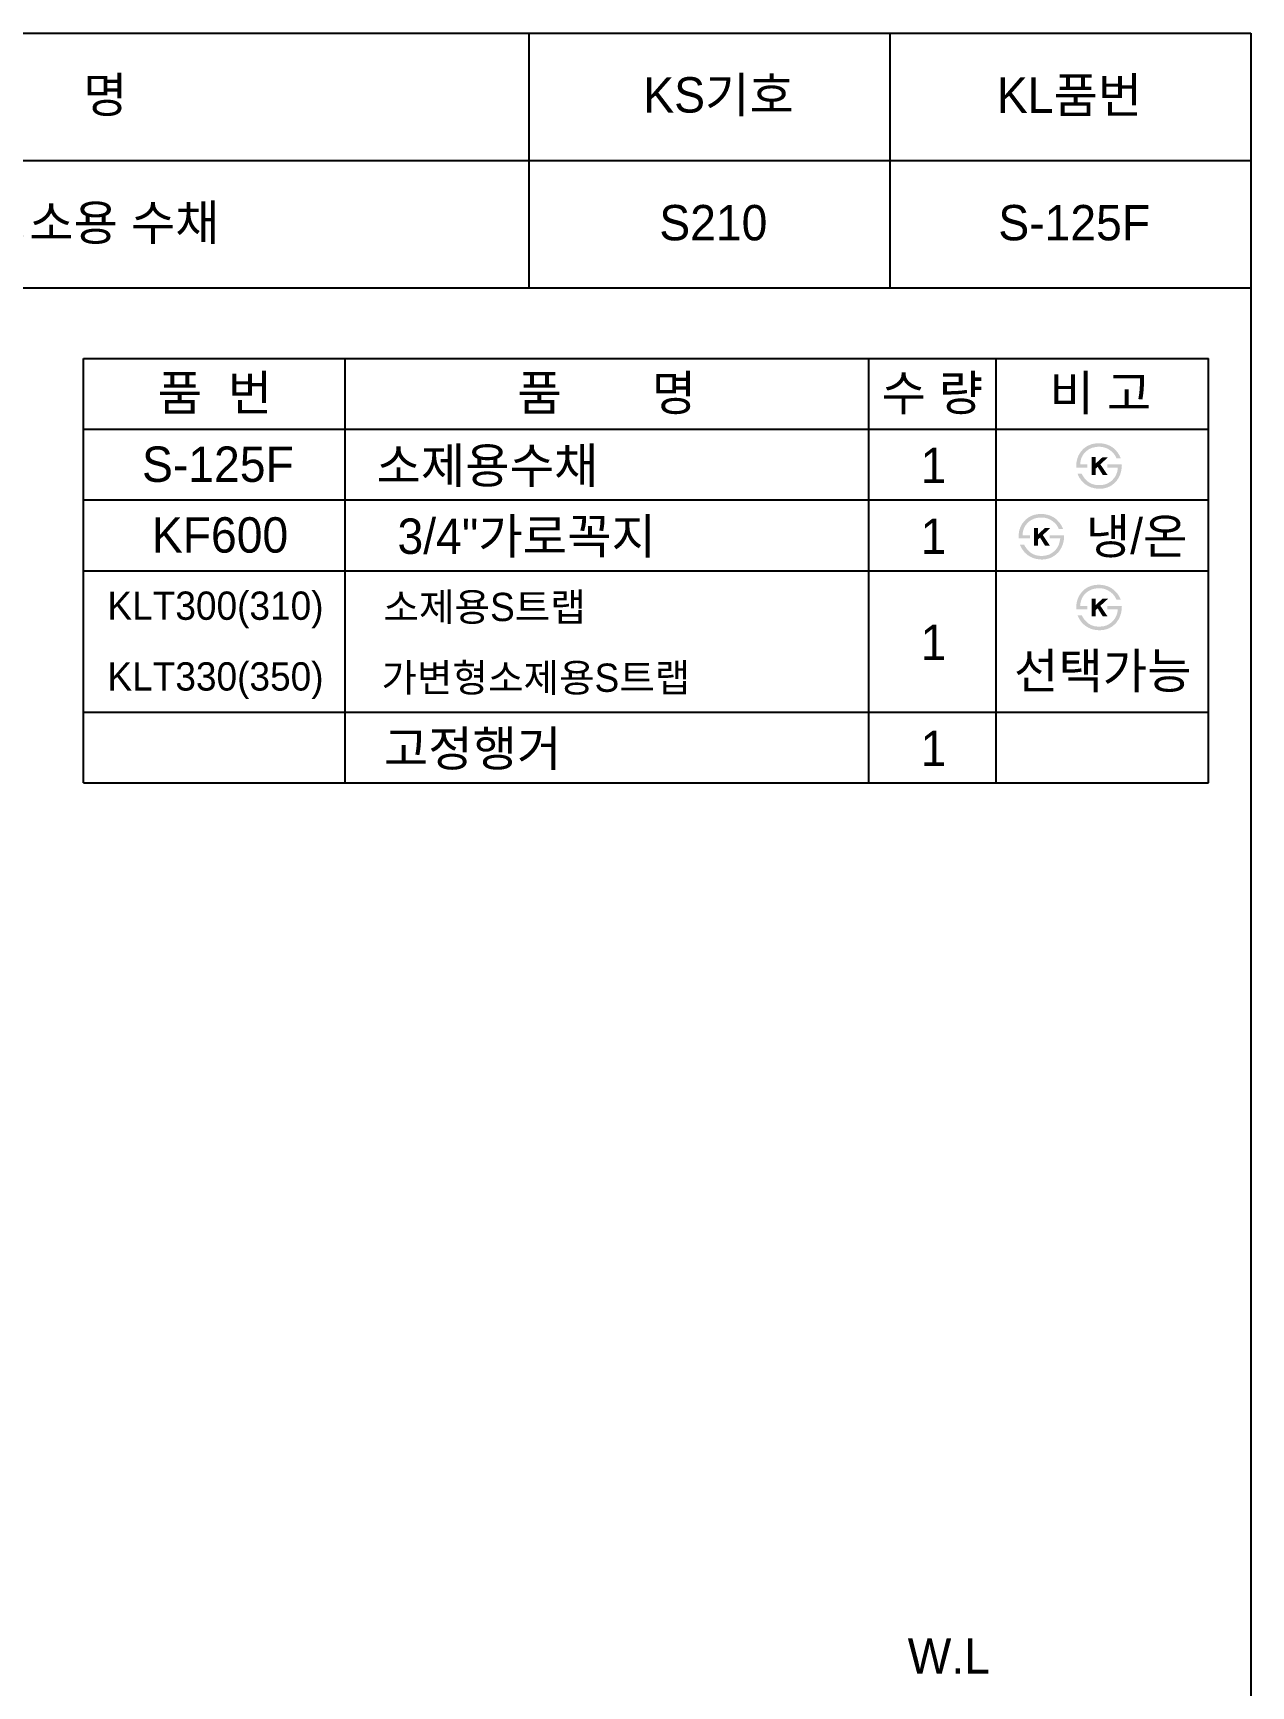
# Model space of a CAD drawing. Header units: millimetres. Extents: x 0 to 3902, y -67 to 2530.
# Drawn here: x 939 to 1800, y 1362 to 2530 of the extents above; entities that cross this region are included whole.
import ezdxf
from ezdxf.enums import TextEntityAlignment as Align

# ---------------------------------------------------------------- set-up
doc = ezdxf.new("R2010")
doc.units = ezdxf.units.MM
doc.layers.add('TEXT', color=7, linetype='Continuous')
doc.layers.add('도각라인', color=255, linetype='Continuous')
doc.styles.add('타이틀', font='H2GTRM.TTF', dxfattribs={"height": 25})

msp = doc.modelspace()

# ---------------------------------------------------------------- hatches: boundary and pattern name
at = {"layer": 'TEXT'}
for points in [[(1676.6, 2222.8), (1676.6, 2223.2), (1676.6, 2223.6), (1676.5, 2224), (1676.6, 2224.4), (1676.6, 2224.8), (1676.6, 2225.2), (1676.6, 2225.6), (1676.7, 2226), (1676.7, 2226.4), (1676.8, 2226.8), (1676.8, 2227.2), (1676.9, 2227.6), (1677, 2228), (1677.1, 2228.4), (1677.2, 2228.8), (1677.3, 2229.1), (1677.4, 2229.5), (1677.5, 2229.9), (1677.7, 2230.3), (1677.8, 2230.6), (1678, 2231), (1678.1, 2231.4), (1678.3, 2231.7), (1678.5, 2232.1), (1678.7, 2232.4), (1678.9, 2232.7), (1679.1, 2233.1), (1679.3, 2233.4), (1679.5, 2233.7), (1679.7, 2234), (1680, 2234.3), (1680.5, 2234.9), (1680.8, 2235.2), (1681, 2235.5), (1681.3, 2235.8), (1681.6, 2236.1), (1681.9, 2236.4), (1682.2, 2236.6), (1682.5, 2236.9), (1682.8, 2237.1), (1683.2, 2237.4), (1683.5, 2237.6), (1683.8, 2237.8), (1684.2, 2238), (1684.5, 2238.2), (1684.9, 2238.4), (1685.2, 2238.6), (1685.7, 2238.7), (1686.1, 2238.9), (1686.5, 2239.1), (1686.9, 2239.2), (1687.3, 2239.4), (1687.8, 2239.5), (1688.2, 2239.6), (1688.6, 2239.7), (1689.1, 2239.8), (1689.5, 2239.9), (1690, 2239.9), (1690.5, 2240), (1691, 2240), (1691.4, 2240.1), (1691.9, 2240.1), (1692.4, 2240.1), (1693.2, 2240.1), (1693.6, 2240.1), (1693.9, 2240), (1694.3, 2240), (1694.7, 2240), (1695, 2239.9), (1695.4, 2239.9), (1695.7, 2239.8), (1696.1, 2239.7), (1696.4, 2239.7), (1696.8, 2239.6), (1697.1, 2239.5), (1697.4, 2239.4), (1697.8, 2239.3), (1698.1, 2239.2), (1698.4, 2239.1), (1698.7, 2239), (1699, 2238.9), (1699.4, 2238.7), (1699.7, 2238.6), (1700, 2238.5), (1700.3, 2238.3), (1700.6, 2238.2), (1700.8, 2238), (1701.1, 2237.8), (1701.4, 2237.7), (1701.7, 2237.5), (1702, 2237.3), (1702.2, 2237.1), (1702.5, 2236.9), (1702.8, 2236.7), (1703.2, 2236.4), (1703.6, 2236), (1704, 2235.6), (1704.4, 2235.2), (1704.8, 2234.8), (1705.1, 2234.4), (1705.5, 2234), (1705.8, 2233.6), (1706.1, 2233.1), (1706.4, 2232.6), (1706.7, 2232.2), (1707, 2231.7), (1707.3, 2231.1), (1707.5, 2230.6), (1707.8, 2230.1), (1708, 2229.5), (1708, 2229.5), (1704.9, 2229.5), (1704.9, 2229.5), (1704.8, 2229.7), (1704.8, 2229.9), (1704.7, 2230.1), (1704.6, 2230.2), (1704.6, 2230.4), (1704.5, 2230.6), (1704.4, 2230.7), (1704.3, 2230.9), (1704.2, 2231.1), (1704.1, 2231.2), (1704, 2231.4), (1703.9, 2231.6), (1703.8, 2231.7), (1703.7, 2231.9), (1703.6, 2232.1), (1703.5, 2232.2), (1703.3, 2232.4), (1703.2, 2232.6), (1702.9, 2232.9), (1702.7, 2233.2), (1702.4, 2233.5), (1702.1, 2233.8), (1701.7, 2234.1), (1701.4, 2234.4), (1701, 2234.7), (1700.8, 2234.9), (1700.6, 2235.1), (1700.3, 2235.2), (1700.1, 2235.4), (1699.9, 2235.5), (1699.6, 2235.7), (1699.4, 2235.8), (1699.1, 2236), (1698.9, 2236.1), (1698.6, 2236.2), (1698.4, 2236.4), (1698.1, 2236.5), (1697.9, 2236.6), (1697.6, 2236.7), (1697.4, 2236.8), (1697.1, 2236.9), (1696.8, 2237), (1696.6, 2237), (1696.3, 2237.1), (1696.1, 2237.2), (1695.8, 2237.3), (1695.5, 2237.3), (1695.2, 2237.4), (1695, 2237.4), (1694.7, 2237.5), (1694.4, 2237.5), (1694.1, 2237.5), (1693.8, 2237.6), (1693.6, 2237.6), (1693.3, 2237.6), (1693, 2237.6), (1692.7, 2237.6), (1692.3, 2237.6), (1692, 2237.6), (1691.7, 2237.6), (1691.3, 2237.5), (1691, 2237.5), (1690.7, 2237.5), (1690.3, 2237.4), (1690, 2237.4), (1689.7, 2237.3), (1689.4, 2237.3), (1689.1, 2237.2), (1688.8, 2237.1), (1688.5, 2237), (1688.2, 2237), (1687.9, 2236.9), (1687.6, 2236.8), (1687.3, 2236.7), (1687, 2236.5), (1686.7, 2236.4), (1686.5, 2236.3), (1686.2, 2236.2), (1685.9, 2236), (1685.6, 2235.9), (1685.4, 2235.7), (1685.1, 2235.6), (1684.9, 2235.4), (1684.6, 2235.2), (1684.4, 2235), (1684.1, 2234.9), (1683.9, 2234.7), (1683.7, 2234.5), (1683.4, 2234.3), (1683.2, 2234), (1683, 2233.8), (1682.7, 2233.6), (1682.5, 2233.4), (1682.3, 2233.1), (1682.1, 2232.9), (1681.9, 2232.6), (1681.7, 2232.4), (1681.6, 2232.1), (1681.4, 2231.9), (1681.2, 2231.6), (1681.1, 2231.4), (1680.9, 2231.1), (1680.8, 2230.8), (1680.6, 2230.5), (1680.5, 2230.3), (1680.4, 2230), (1680.3, 2229.7), (1680.2, 2229.4), (1680, 2229.1), (1680, 2228.8), (1679.9, 2228.5), (1679.8, 2228.2), (1679.7, 2227.8), (1679.6, 2227.5), (1679.6, 2227.2), (1679.5, 2226.9), (1679.5, 2226.5), (1679.4, 2226.2), (1679.4, 2225.8), (1679.4, 2225.5), (1679.3, 2225.1), (1679.3, 2225.1), (1684.5, 2225.1), (1684.5, 2225.1), (1684.5, 2225.1), (1684.5, 2222.8), (1684.5, 2222.8), (1684.5, 2222.8), (1676.6, 2222.8)], [(1708.7, 2225.1), (1708.8, 2224.7), (1708.7, 2224.3), (1708.7, 2223.8), (1708.7, 2223.4), (1708.7, 2223), (1708.6, 2222.5), (1708.6, 2222.1), (1708.5, 2221.7), (1708.5, 2221.3), (1708.4, 2220.9), (1708.3, 2220.4), (1708.2, 2220), (1708.1, 2219.6), (1708, 2219.2), (1707.8, 2218.8), (1707.7, 2218.4), (1707.6, 2218), (1707.4, 2217.6), (1707.3, 2217.3), (1707.1, 2216.9), (1706.9, 2216.5), (1706.7, 2216.2), (1706.6, 2215.8), (1706.4, 2215.5), (1706.2, 2215.1), (1705.9, 2214.8), (1705.7, 2214.5), (1705.5, 2214.2), (1705.3, 2213.8), (1705, 2213.5), (1704.8, 2213.2), (1704.5, 2212.9), (1704.2, 2212.6), (1704, 2212.4), (1703.7, 2212.1), (1703.4, 2211.8), (1703.1, 2211.6), (1702.8, 2211.3), (1702.5, 2211.1), (1702.2, 2210.8), (1701.9, 2210.6), (1701.6, 2210.4), (1701.2, 2210.2), (1700.9, 2210), (1700.6, 2209.8), (1700.2, 2209.6), (1699.9, 2209.4), (1699.5, 2209.3), (1699.2, 2209.1), (1698.8, 2209), (1698.4, 2208.8), (1698, 2208.7), (1697.7, 2208.6), (1697.3, 2208.5), (1696.9, 2208.4), (1696.5, 2208.3), (1696.1, 2208.2), (1695.7, 2208.1), (1695.3, 2208.1), (1694.9, 2208), (1694.5, 2208), (1694.1, 2208), (1693.7, 2207.9), (1693.3, 2207.9), (1692.6, 2207.9), (1692, 2208), (1691.3, 2208), (1690.7, 2208.1), (1690.1, 2208.2), (1689.8, 2208.2), (1689.5, 2208.3), (1689.2, 2208.3), (1688.9, 2208.4), (1688.6, 2208.5), (1688.3, 2208.6), (1688, 2208.6), (1687.7, 2208.7), (1687.4, 2208.8), (1687.1, 2208.9), (1686.8, 2209), (1686.6, 2209.1), (1686.3, 2209.2), (1686, 2209.4), (1685.7, 2209.5), (1685.5, 2209.6), (1685.2, 2209.7), (1684.9, 2209.9), (1684.7, 2210), (1684.4, 2210.2), (1684.1, 2210.3), (1683.6, 2210.7), (1683.4, 2210.8), (1683.1, 2211), (1682.8, 2211.2), (1682.6, 2211.4), (1682.4, 2211.6), (1682.1, 2211.8), (1681.9, 2212), (1681.6, 2212.2), (1681.4, 2212.5), (1681.2, 2212.7), (1681, 2212.9), (1680.8, 2213.1), (1680.5, 2213.4), (1680.3, 2213.6), (1680.1, 2213.9), (1679.9, 2214.1), (1679.7, 2214.4), (1679.6, 2214.6), (1679.4, 2214.9), (1679.2, 2215.2), (1679, 2215.5), (1678.8, 2215.7), (1678.7, 2216), (1678.5, 2216.3), (1678.3, 2216.6), (1678.2, 2216.9), (1678, 2217.2), (1677.8, 2217.8), (1677.5, 2218.5), (1677.5, 2218.5), (1680.4, 2218.5), (1680.4, 2218.5), (1680.7, 2218.1), (1680.9, 2217.6), (1681.1, 2217.2), (1681.4, 2216.9), (1681.6, 2216.5), (1681.9, 2216.1), (1682.1, 2215.8), (1682.4, 2215.4), (1682.7, 2215.1), (1682.9, 2214.8), (1683.2, 2214.5), (1683.5, 2214.2), (1683.8, 2213.9), (1684.1, 2213.6), (1684.4, 2213.3), (1684.7, 2213.1), (1684.9, 2212.9), (1685.2, 2212.7), (1685.4, 2212.6), (1685.6, 2212.4), (1685.9, 2212.3), (1686.1, 2212.1), (1686.3, 2212), (1686.6, 2211.9), (1686.8, 2211.7), (1687.1, 2211.6), (1687.3, 2211.5), (1687.6, 2211.4), (1687.9, 2211.3), (1688.1, 2211.2), (1688.4, 2211.1), (1688.7, 2211), (1688.9, 2211), (1689.2, 2210.9), (1689.5, 2210.8), (1689.8, 2210.8), (1690, 2210.7), (1690.3, 2210.7), (1690.6, 2210.6), (1690.9, 2210.6), (1691.2, 2210.6), (1691.5, 2210.5), (1691.8, 2210.5), (1692.1, 2210.5), (1692.4, 2210.5), (1692.7, 2210.5), (1693, 2210.5), (1693.9, 2210.5), (1694.1, 2210.6), (1694.4, 2210.6), (1694.7, 2210.6), (1694.9, 2210.6), (1695.2, 2210.7), (1695.5, 2210.7), (1695.7, 2210.8), (1696, 2210.8), (1696.3, 2210.9), (1696.5, 2210.9), (1696.8, 2211), (1697, 2211.1), (1697.3, 2211.2), (1697.5, 2211.2), (1697.8, 2211.3), (1698, 2211.4), (1698.3, 2211.5), (1698.5, 2211.6), (1698.8, 2211.8), (1699, 2211.9), (1699.2, 2212), (1699.5, 2212.1), (1699.7, 2212.3), (1699.9, 2212.4), (1700.2, 2212.6), (1700.4, 2212.7), (1700.6, 2212.9), (1700.9, 2213), (1701.1, 2213.2), (1701.3, 2213.4), (1701.6, 2213.6), (1701.8, 2213.8), (1702, 2214), (1702.3, 2214.3), (1702.5, 2214.5), (1702.7, 2214.8), (1702.9, 2215), (1703.2, 2215.3), (1703.3, 2215.5), (1703.5, 2215.8), (1703.7, 2216), (1703.9, 2216.3), (1704.1, 2216.6), (1704.2, 2216.9), (1704.4, 2217.2), (1704.5, 2217.4), (1704.7, 2217.7), (1704.8, 2218), (1704.9, 2218.3), (1705.1, 2218.7), (1705.2, 2219), (1705.3, 2219.3), (1705.4, 2219.6), (1705.5, 2220), (1705.6, 2220.3), (1705.6, 2220.6), (1705.7, 2221), (1705.8, 2221.3), (1705.8, 2221.7), (1705.9, 2222.1), (1705.9, 2222.4), (1705.9, 2222.8), (1705.9, 2222.8), (1698.5, 2222.8), (1698.5, 2222.8), (1698.5, 2222.8), (1698.5, 2225.1), (1698.5, 2225.1), (1698.5, 2225.1), (1708.7, 2225.1)], [(1690.3, 2225.8), (1695.1, 2230.2), (1699, 2230.2), (1693.6, 2225.2), (1698.7, 2217.7), (1695.3, 2217.7), (1691.7, 2223.4), (1690.3, 2222.2), (1690.3, 2217.7), (1687.4, 2217.7), (1687.4, 2230.3), (1690.3, 2230.3)], [(1635.8, 2172.8), (1635.8, 2173.2), (1635.8, 2173.6), (1635.8, 2174), (1635.8, 2174.4), (1635.8, 2174.8), (1635.8, 2175.2), (1635.9, 2175.6), (1635.9, 2176), (1636, 2176.4), (1636, 2176.8), (1636.1, 2177.2), (1636.2, 2177.6), (1636.2, 2178), (1636.3, 2178.4), (1636.4, 2178.8), (1636.5, 2179.1), (1636.7, 2179.5), (1636.8, 2179.9), (1636.9, 2180.3), (1637.1, 2180.6), (1637.2, 2181), (1637.4, 2181.4), (1637.6, 2181.7), (1637.7, 2182.1), (1637.9, 2182.4), (1638.1, 2182.7), (1638.3, 2183.1), (1638.5, 2183.4), (1638.8, 2183.7), (1639, 2184), (1639.2, 2184.3), (1639.7, 2184.9), (1640, 2185.2), (1640.3, 2185.5), (1640.6, 2185.8), (1640.8, 2186.1), (1641.1, 2186.4), (1641.4, 2186.6), (1641.8, 2186.9), (1642.1, 2187.1), (1642.4, 2187.4), (1642.7, 2187.6), (1643.1, 2187.8), (1643.4, 2188), (1643.8, 2188.2), (1644.1, 2188.4), (1644.5, 2188.6), (1644.9, 2188.7), (1645.3, 2188.9), (1645.7, 2189.1), (1646.1, 2189.2), (1646.6, 2189.4), (1647, 2189.5), (1647.4, 2189.6), (1647.9, 2189.7), (1648.3, 2189.8), (1648.8, 2189.9), (1649.3, 2189.9), (1649.7, 2190), (1650.2, 2190), (1650.7, 2190.1), (1651.2, 2190.1), (1651.7, 2190.1), (1652.4, 2190.1), (1652.8, 2190.1), (1653.2, 2190), (1653.5, 2190), (1653.9, 2190), (1654.3, 2189.9), (1654.6, 2189.9), (1655, 2189.8), (1655.3, 2189.7), (1655.7, 2189.7), (1656, 2189.6), (1656.3, 2189.5), (1656.7, 2189.4), (1657, 2189.3), (1657.3, 2189.2), (1657.7, 2189.1), (1658, 2189), (1658.3, 2188.9), (1658.6, 2188.7), (1658.9, 2188.6), (1659.2, 2188.5), (1659.5, 2188.3), (1659.8, 2188.2), (1660.1, 2188), (1660.4, 2187.8), (1660.7, 2187.7), (1660.9, 2187.5), (1661.2, 2187.3), (1661.5, 2187.1), (1661.8, 2186.9), (1662, 2186.7), (1662.4, 2186.4), (1662.9, 2186), (1663.2, 2185.6), (1663.6, 2185.2), (1664, 2184.8), (1664.4, 2184.4), (1664.7, 2184), (1665, 2183.6), (1665.4, 2183.1), (1665.7, 2182.6), (1666, 2182.2), (1666.2, 2181.7), (1666.5, 2181.1), (1666.8, 2180.6), (1667, 2180.1), (1667.2, 2179.5), (1667.2, 2179.5), (1664.1, 2179.5), (1664.1, 2179.5), (1664.1, 2179.7), (1664, 2179.9), (1663.9, 2180.1), (1663.9, 2180.2), (1663.8, 2180.4), (1663.7, 2180.6), (1663.6, 2180.7), (1663.5, 2180.9), (1663.5, 2181.1), (1663.4, 2181.2), (1663.3, 2181.4), (1663.2, 2181.6), (1663, 2181.7), (1662.9, 2181.9), (1662.8, 2182.1), (1662.7, 2182.2), (1662.6, 2182.4), (1662.5, 2182.6), (1662.2, 2182.9), (1661.9, 2183.2), (1661.6, 2183.5), (1661.3, 2183.8), (1661, 2184.1), (1660.6, 2184.4), (1660.3, 2184.7), (1660, 2184.9), (1659.8, 2185.1), (1659.6, 2185.2), (1659.3, 2185.4), (1659.1, 2185.5), (1658.9, 2185.7), (1658.6, 2185.8), (1658.4, 2186), (1658.1, 2186.1), (1657.9, 2186.2), (1657.6, 2186.4), (1657.4, 2186.5), (1657.1, 2186.6), (1656.9, 2186.7), (1656.6, 2186.8), (1656.4, 2186.9), (1656.1, 2187), (1655.8, 2187), (1655.6, 2187.1), (1655.3, 2187.2), (1655, 2187.3), (1654.8, 2187.3), (1654.5, 2187.4), (1654.2, 2187.4), (1653.9, 2187.5), (1653.7, 2187.5), (1653.4, 2187.5), (1653.1, 2187.6), (1652.8, 2187.6), (1652.5, 2187.6), (1652.2, 2187.6), (1651.9, 2187.6), (1651.6, 2187.6), (1651.2, 2187.6), (1650.9, 2187.6), (1650.6, 2187.5), (1650.2, 2187.5), (1649.9, 2187.5), (1649.6, 2187.4), (1649.3, 2187.4), (1648.9, 2187.3), (1648.6, 2187.3), (1648.3, 2187.2), (1648, 2187.1), (1647.7, 2187), (1647.4, 2187), (1647.1, 2186.9), (1646.8, 2186.8), (1646.5, 2186.7), (1646.3, 2186.5), (1646, 2186.4), (1645.7, 2186.3), (1645.4, 2186.2), (1645.2, 2186), (1644.9, 2185.9), (1644.6, 2185.7), (1644.4, 2185.6), (1644.1, 2185.4), (1643.9, 2185.2), (1643.6, 2185), (1643.4, 2184.9), (1643.1, 2184.7), (1642.9, 2184.5), (1642.7, 2184.3), (1642.4, 2184), (1642.2, 2183.8), (1642, 2183.6), (1641.8, 2183.4), (1641.6, 2183.1), (1641.4, 2182.9), (1641.2, 2182.6), (1641, 2182.4), (1640.8, 2182.1), (1640.6, 2181.9), (1640.5, 2181.6), (1640.3, 2181.4), (1640.2, 2181.1), (1640, 2180.8), (1639.9, 2180.5), (1639.7, 2180.3), (1639.6, 2180), (1639.5, 2179.7), (1639.4, 2179.4), (1639.3, 2179.1), (1639.2, 2178.8), (1639.1, 2178.5), (1639, 2178.2), (1638.9, 2177.8), (1638.9, 2177.5), (1638.8, 2177.2), (1638.8, 2176.9), (1638.7, 2176.5), (1638.7, 2176.2), (1638.6, 2175.8), (1638.6, 2175.5), (1638.6, 2175.1), (1638.6, 2175.1), (1643.8, 2175.1), (1643.8, 2175.1), (1643.8, 2175.1), (1643.8, 2172.8), (1643.8, 2172.8), (1643.8, 2172.8), (1635.8, 2172.8)], [(1668, 2175.1), (1668, 2174.7), (1668, 2174.3), (1668, 2173.8), (1668, 2173.4), (1667.9, 2173), (1667.9, 2172.5), (1667.8, 2172.1), (1667.8, 2171.7), (1667.7, 2171.3), (1667.6, 2170.9), (1667.5, 2170.4), (1667.4, 2170), (1667.3, 2169.6), (1667.2, 2169.2), (1667.1, 2168.8), (1666.9, 2168.4), (1666.8, 2168), (1666.7, 2167.6), (1666.5, 2167.3), (1666.3, 2166.9), (1666.2, 2166.5), (1666, 2166.2), (1665.8, 2165.8), (1665.6, 2165.5), (1665.4, 2165.1), (1665.2, 2164.8), (1665, 2164.5), (1664.7, 2164.2), (1664.5, 2163.8), (1664.3, 2163.5), (1664, 2163.2), (1663.8, 2162.9), (1663.5, 2162.6), (1663.2, 2162.4), (1662.9, 2162.1), (1662.6, 2161.8), (1662.4, 2161.6), (1662.1, 2161.3), (1661.7, 2161.1), (1661.4, 2160.8), (1661.1, 2160.6), (1660.8, 2160.4), (1660.5, 2160.2), (1660.1, 2160), (1659.8, 2159.8), (1659.5, 2159.6), (1659.1, 2159.4), (1658.8, 2159.3), (1658.4, 2159.1), (1658, 2159), (1657.7, 2158.8), (1657.3, 2158.7), (1656.9, 2158.6), (1656.5, 2158.5), (1656.1, 2158.4), (1655.8, 2158.3), (1655.4, 2158.2), (1655, 2158.1), (1654.6, 2158.1), (1654.2, 2158), (1653.8, 2158), (1653.4, 2158), (1653, 2157.9), (1652.5, 2157.9), (1651.9, 2157.9), (1651.2, 2158), (1650.6, 2158), (1649.9, 2158.1), (1649.3, 2158.2), (1649, 2158.2), (1648.7, 2158.3), (1648.4, 2158.3), (1648.1, 2158.4), (1647.8, 2158.5), (1647.5, 2158.6), (1647.2, 2158.6), (1646.9, 2158.7), (1646.6, 2158.8), (1646.4, 2158.9), (1646.1, 2159), (1645.8, 2159.1), (1645.5, 2159.2), (1645.2, 2159.4), (1645, 2159.5), (1644.7, 2159.6), (1644.4, 2159.7), (1644.2, 2159.9), (1643.9, 2160), (1643.6, 2160.2), (1643.4, 2160.3), (1642.9, 2160.7), (1642.6, 2160.8), (1642.3, 2161), (1642.1, 2161.2), (1641.8, 2161.4), (1641.6, 2161.6), (1641.4, 2161.8), (1641.1, 2162), (1640.9, 2162.2), (1640.7, 2162.5), (1640.4, 2162.7), (1640.2, 2162.9), (1640, 2163.1), (1639.8, 2163.4), (1639.6, 2163.6), (1639.4, 2163.9), (1639.2, 2164.1), (1639, 2164.4), (1638.8, 2164.6), (1638.6, 2164.9), (1638.4, 2165.2), (1638.3, 2165.5), (1638.1, 2165.7), (1637.9, 2166), (1637.7, 2166.3), (1637.6, 2166.6), (1637.4, 2166.9), (1637.3, 2167.2), (1637, 2167.8), (1636.7, 2168.5), (1636.7, 2168.5), (1639.7, 2168.5), (1639.7, 2168.5), (1639.9, 2168.1), (1640.1, 2167.6), (1640.4, 2167.2), (1640.6, 2166.9), (1640.9, 2166.5), (1641.1, 2166.1), (1641.4, 2165.8), (1641.6, 2165.4), (1641.9, 2165.1), (1642.2, 2164.8), (1642.5, 2164.5), (1642.8, 2164.2), (1643, 2163.9), (1643.3, 2163.6), (1643.6, 2163.3), (1643.9, 2163.1), (1644.2, 2162.9), (1644.4, 2162.7), (1644.6, 2162.6), (1644.9, 2162.4), (1645.1, 2162.3), (1645.3, 2162.1), (1645.6, 2162), (1645.8, 2161.9), (1646.1, 2161.7), (1646.3, 2161.6), (1646.6, 2161.5), (1646.8, 2161.4), (1647.1, 2161.3), (1647.4, 2161.2), (1647.6, 2161.1), (1647.9, 2161), (1648.2, 2161), (1648.4, 2160.9), (1648.7, 2160.8), (1649, 2160.8), (1649.3, 2160.7), (1649.6, 2160.7), (1649.9, 2160.6), (1650.1, 2160.6), (1650.4, 2160.6), (1650.7, 2160.5), (1651, 2160.5), (1651.3, 2160.5), (1651.6, 2160.5), (1651.9, 2160.5), (1652.3, 2160.5), (1653.1, 2160.5), (1653.4, 2160.6), (1653.7, 2160.6), (1653.9, 2160.6), (1654.2, 2160.6), (1654.5, 2160.7), (1654.7, 2160.7), (1655, 2160.8), (1655.2, 2160.8), (1655.5, 2160.9), (1655.8, 2160.9), (1656, 2161), (1656.3, 2161.1), (1656.5, 2161.2), (1656.8, 2161.2), (1657, 2161.3), (1657.3, 2161.4), (1657.5, 2161.5), (1657.8, 2161.6), (1658, 2161.8), (1658.2, 2161.9), (1658.5, 2162), (1658.7, 2162.1), (1658.9, 2162.3), (1659.2, 2162.4), (1659.4, 2162.6), (1659.6, 2162.7), (1659.9, 2162.9), (1660.1, 2163), (1660.3, 2163.2), (1660.5, 2163.4), (1660.8, 2163.6), (1661, 2163.8), (1661.3, 2164), (1661.5, 2164.3), (1661.8, 2164.5), (1662, 2164.8), (1662.2, 2165), (1662.4, 2165.3), (1662.6, 2165.5), (1662.8, 2165.8), (1663, 2166), (1663.1, 2166.3), (1663.3, 2166.6), (1663.5, 2166.9), (1663.6, 2167.2), (1663.8, 2167.4), (1663.9, 2167.7), (1664.1, 2168), (1664.2, 2168.3), (1664.3, 2168.7), (1664.4, 2169), (1664.5, 2169.3), (1664.6, 2169.6), (1664.7, 2170), (1664.8, 2170.3), (1664.9, 2170.6), (1664.9, 2171), (1665, 2171.3), (1665.1, 2171.7), (1665.1, 2172.1), (1665.2, 2172.4), (1665.2, 2172.8), (1665.2, 2172.8), (1657.8, 2172.8), (1657.8, 2172.8), (1657.8, 2172.8), (1657.8, 2175.1), (1657.8, 2175.1), (1657.8, 2175.1), (1668, 2175.1)], [(1649.6, 2175.8), (1654.4, 2180.2), (1658.2, 2180.2), (1652.9, 2175.2), (1657.9, 2167.7), (1654.5, 2167.7), (1651, 2173.4), (1649.6, 2172.2), (1649.6, 2167.7), (1646.6, 2167.7), (1646.6, 2180.3), (1649.6, 2180.3)], [(1676.6, 2122.8), (1676.6, 2123.2), (1676.6, 2123.6), (1676.5, 2124), (1676.6, 2124.4), (1676.6, 2124.8), (1676.6, 2125.2), (1676.6, 2125.6), (1676.7, 2126), (1676.7, 2126.4), (1676.8, 2126.8), (1676.8, 2127.2), (1676.9, 2127.6), (1677, 2128), (1677.1, 2128.4), (1677.2, 2128.8), (1677.3, 2129.1), (1677.4, 2129.5), (1677.5, 2129.9), (1677.7, 2130.3), (1677.8, 2130.6), (1678, 2131), (1678.1, 2131.4), (1678.3, 2131.7), (1678.5, 2132.1), (1678.7, 2132.4), (1678.9, 2132.7), (1679.1, 2133.1), (1679.3, 2133.4), (1679.5, 2133.7), (1679.7, 2134), (1680, 2134.3), (1680.5, 2134.9), (1680.8, 2135.2), (1681, 2135.5), (1681.3, 2135.8), (1681.6, 2136.1), (1681.9, 2136.4), (1682.2, 2136.6), (1682.5, 2136.9), (1682.8, 2137.1), (1683.2, 2137.4), (1683.5, 2137.6), (1683.8, 2137.8), (1684.2, 2138), (1684.5, 2138.2), (1684.9, 2138.4), (1685.2, 2138.6), (1685.7, 2138.7), (1686.1, 2138.9), (1686.5, 2139.1), (1686.9, 2139.2), (1687.3, 2139.4), (1687.8, 2139.5), (1688.2, 2139.6), (1688.6, 2139.7), (1689.1, 2139.8), (1689.5, 2139.9), (1690, 2139.9), (1690.5, 2140), (1691, 2140), (1691.4, 2140.1), (1691.9, 2140.1), (1692.4, 2140.1), (1693.2, 2140.1), (1693.6, 2140.1), (1693.9, 2140), (1694.3, 2140), (1694.7, 2140), (1695, 2139.9), (1695.4, 2139.9), (1695.7, 2139.8), (1696.1, 2139.7), (1696.4, 2139.7), (1696.8, 2139.6), (1697.1, 2139.5), (1697.4, 2139.4), (1697.8, 2139.3), (1698.1, 2139.2), (1698.4, 2139.1), (1698.7, 2139), (1699, 2138.9), (1699.4, 2138.7), (1699.7, 2138.6), (1700, 2138.5), (1700.3, 2138.3), (1700.6, 2138.2), (1700.8, 2138), (1701.1, 2137.8), (1701.4, 2137.7), (1701.7, 2137.5), (1702, 2137.3), (1702.2, 2137.1), (1702.5, 2136.9), (1702.8, 2136.7), (1703.2, 2136.4), (1703.6, 2136), (1704, 2135.6), (1704.4, 2135.2), (1704.8, 2134.8), (1705.1, 2134.4), (1705.5, 2134), (1705.8, 2133.6), (1706.1, 2133.1), (1706.4, 2132.6), (1706.7, 2132.2), (1707, 2131.7), (1707.3, 2131.1), (1707.5, 2130.6), (1707.8, 2130.1), (1708, 2129.5), (1708, 2129.5), (1704.9, 2129.5), (1704.9, 2129.5), (1704.8, 2129.7), (1704.8, 2129.9), (1704.7, 2130.1), (1704.6, 2130.2), (1704.6, 2130.4), (1704.5, 2130.6), (1704.4, 2130.7), (1704.3, 2130.9), (1704.2, 2131.1), (1704.1, 2131.2), (1704, 2131.4), (1703.9, 2131.6), (1703.8, 2131.7), (1703.7, 2131.9), (1703.6, 2132.1), (1703.5, 2132.2), (1703.3, 2132.4), (1703.2, 2132.6), (1702.9, 2132.9), (1702.7, 2133.2), (1702.4, 2133.5), (1702.1, 2133.8), (1701.7, 2134.1), (1701.4, 2134.4), (1701, 2134.7), (1700.8, 2134.9), (1700.6, 2135.1), (1700.3, 2135.2), (1700.1, 2135.4), (1699.9, 2135.5), (1699.6, 2135.7), (1699.4, 2135.8), (1699.1, 2136), (1698.9, 2136.1), (1698.6, 2136.2), (1698.4, 2136.4), (1698.1, 2136.5), (1697.9, 2136.6), (1697.6, 2136.7), (1697.4, 2136.8), (1697.1, 2136.9), (1696.8, 2137), (1696.6, 2137), (1696.3, 2137.1), (1696.1, 2137.2), (1695.8, 2137.3), (1695.5, 2137.3), (1695.2, 2137.4), (1695, 2137.4), (1694.7, 2137.5), (1694.4, 2137.5), (1694.1, 2137.5), (1693.8, 2137.6), (1693.6, 2137.6), (1693.3, 2137.6), (1693, 2137.6), (1692.7, 2137.6), (1692.3, 2137.6), (1692, 2137.6), (1691.7, 2137.6), (1691.3, 2137.5), (1691, 2137.5), (1690.7, 2137.5), (1690.3, 2137.4), (1690, 2137.4), (1689.7, 2137.3), (1689.4, 2137.3), (1689.1, 2137.2), (1688.8, 2137.1), (1688.5, 2137), (1688.2, 2137), (1687.9, 2136.9), (1687.6, 2136.8), (1687.3, 2136.7), (1687, 2136.5), (1686.7, 2136.4), (1686.5, 2136.3), (1686.2, 2136.2), (1685.9, 2136), (1685.6, 2135.9), (1685.4, 2135.7), (1685.1, 2135.6), (1684.9, 2135.4), (1684.6, 2135.2), (1684.4, 2135), (1684.1, 2134.9), (1683.9, 2134.7), (1683.7, 2134.5), (1683.4, 2134.3), (1683.2, 2134), (1683, 2133.8), (1682.7, 2133.6), (1682.5, 2133.4), (1682.3, 2133.1), (1682.1, 2132.9), (1681.9, 2132.6), (1681.7, 2132.4), (1681.6, 2132.1), (1681.4, 2131.9), (1681.2, 2131.6), (1681.1, 2131.4), (1680.9, 2131.1), (1680.8, 2130.8), (1680.6, 2130.5), (1680.5, 2130.3), (1680.4, 2130), (1680.3, 2129.7), (1680.2, 2129.4), (1680, 2129.1), (1680, 2128.8), (1679.9, 2128.5), (1679.8, 2128.2), (1679.7, 2127.8), (1679.6, 2127.5), (1679.6, 2127.2), (1679.5, 2126.9), (1679.5, 2126.5), (1679.4, 2126.2), (1679.4, 2125.8), (1679.4, 2125.5), (1679.3, 2125.1), (1679.3, 2125.1), (1684.5, 2125.1), (1684.5, 2125.1), (1684.5, 2125.1), (1684.5, 2122.8), (1684.5, 2122.8), (1684.5, 2122.8), (1676.6, 2122.8)], [(1690.3, 2125.8), (1695.1, 2130.2), (1699, 2130.2), (1693.6, 2125.2), (1698.7, 2117.7), (1695.3, 2117.7), (1691.7, 2123.4), (1690.3, 2122.2), (1690.3, 2117.7), (1687.4, 2117.7), (1687.4, 2130.3), (1690.3, 2130.3)], [(1708.7, 2125.1), (1708.8, 2124.7), (1708.7, 2124.3), (1708.7, 2123.8), (1708.7, 2123.4), (1708.7, 2123), (1708.6, 2122.5), (1708.6, 2122.1), (1708.5, 2121.7), (1708.5, 2121.3), (1708.4, 2120.9), (1708.3, 2120.4), (1708.2, 2120), (1708.1, 2119.6), (1708, 2119.2), (1707.8, 2118.8), (1707.7, 2118.4), (1707.6, 2118), (1707.4, 2117.6), (1707.3, 2117.3), (1707.1, 2116.9), (1706.9, 2116.5), (1706.7, 2116.2), (1706.6, 2115.8), (1706.4, 2115.5), (1706.2, 2115.1), (1705.9, 2114.8), (1705.7, 2114.5), (1705.5, 2114.2), (1705.3, 2113.8), (1705, 2113.5), (1704.8, 2113.2), (1704.5, 2112.9), (1704.2, 2112.6), (1704, 2112.4), (1703.7, 2112.1), (1703.4, 2111.8), (1703.1, 2111.6), (1702.8, 2111.3), (1702.5, 2111.1), (1702.2, 2110.8), (1701.9, 2110.6), (1701.6, 2110.4), (1701.2, 2110.2), (1700.9, 2110), (1700.6, 2109.8), (1700.2, 2109.6), (1699.9, 2109.4), (1699.5, 2109.3), (1699.2, 2109.1), (1698.8, 2109), (1698.4, 2108.8), (1698, 2108.7), (1697.7, 2108.6), (1697.3, 2108.5), (1696.9, 2108.4), (1696.5, 2108.3), (1696.1, 2108.2), (1695.7, 2108.1), (1695.3, 2108.1), (1694.9, 2108), (1694.5, 2108), (1694.1, 2108), (1693.7, 2107.9), (1693.3, 2107.9), (1692.6, 2107.9), (1692, 2108), (1691.3, 2108), (1690.7, 2108.1), (1690.1, 2108.2), (1689.8, 2108.2), (1689.5, 2108.3), (1689.2, 2108.3), (1688.9, 2108.4), (1688.6, 2108.5), (1688.3, 2108.6), (1688, 2108.6), (1687.7, 2108.7), (1687.4, 2108.8), (1687.1, 2108.9), (1686.8, 2109), (1686.6, 2109.1), (1686.3, 2109.2), (1686, 2109.4), (1685.7, 2109.5), (1685.5, 2109.6), (1685.2, 2109.7), (1684.9, 2109.9), (1684.7, 2110), (1684.4, 2110.2), (1684.1, 2110.3), (1683.6, 2110.7), (1683.4, 2110.8), (1683.1, 2111), (1682.8, 2111.2), (1682.6, 2111.4), (1682.4, 2111.6), (1682.1, 2111.8), (1681.9, 2112), (1681.6, 2112.2), (1681.4, 2112.5), (1681.2, 2112.7), (1681, 2112.9), (1680.8, 2113.1), (1680.5, 2113.4), (1680.3, 2113.6), (1680.1, 2113.9), (1679.9, 2114.1), (1679.7, 2114.4), (1679.6, 2114.6), (1679.4, 2114.9), (1679.2, 2115.2), (1679, 2115.5), (1678.8, 2115.7), (1678.7, 2116), (1678.5, 2116.3), (1678.3, 2116.6), (1678.2, 2116.9), (1678, 2117.2), (1677.8, 2117.8), (1677.5, 2118.5), (1677.5, 2118.5), (1680.4, 2118.5), (1680.4, 2118.5), (1680.7, 2118.1), (1680.9, 2117.6), (1681.1, 2117.2), (1681.4, 2116.9), (1681.6, 2116.5), (1681.9, 2116.1), (1682.1, 2115.8), (1682.4, 2115.4), (1682.7, 2115.1), (1682.9, 2114.8), (1683.2, 2114.5), (1683.5, 2114.2), (1683.8, 2113.9), (1684.1, 2113.6), (1684.4, 2113.3), (1684.7, 2113.1), (1684.9, 2112.9), (1685.2, 2112.7), (1685.4, 2112.6), (1685.6, 2112.4), (1685.9, 2112.3), (1686.1, 2112.1), (1686.3, 2112), (1686.6, 2111.9), (1686.8, 2111.7), (1687.1, 2111.6), (1687.3, 2111.5), (1687.6, 2111.4), (1687.9, 2111.3), (1688.1, 2111.2), (1688.4, 2111.1), (1688.7, 2111), (1688.9, 2111), (1689.2, 2110.9), (1689.5, 2110.8), (1689.8, 2110.8), (1690, 2110.7), (1690.3, 2110.7), (1690.6, 2110.6), (1690.9, 2110.6), (1691.2, 2110.6), (1691.5, 2110.5), (1691.8, 2110.5), (1692.1, 2110.5), (1692.4, 2110.5), (1692.7, 2110.5), (1693, 2110.5), (1693.9, 2110.5), (1694.1, 2110.6), (1694.4, 2110.6), (1694.7, 2110.6), (1694.9, 2110.6), (1695.2, 2110.7), (1695.5, 2110.7), (1695.7, 2110.8), (1696, 2110.8), (1696.3, 2110.9), (1696.5, 2110.9), (1696.8, 2111), (1697, 2111.1), (1697.3, 2111.2), (1697.5, 2111.2), (1697.8, 2111.3), (1698, 2111.4), (1698.3, 2111.5), (1698.5, 2111.6), (1698.8, 2111.8), (1699, 2111.9), (1699.2, 2112), (1699.5, 2112.1), (1699.7, 2112.3), (1699.9, 2112.4), (1700.2, 2112.6), (1700.4, 2112.7), (1700.6, 2112.9), (1700.9, 2113), (1701.1, 2113.2), (1701.3, 2113.4), (1701.6, 2113.6), (1701.8, 2113.8), (1702, 2114), (1702.3, 2114.3), (1702.5, 2114.5), (1702.7, 2114.8), (1702.9, 2115), (1703.2, 2115.3), (1703.3, 2115.5), (1703.5, 2115.8), (1703.7, 2116), (1703.9, 2116.3), (1704.1, 2116.6), (1704.2, 2116.9), (1704.4, 2117.2), (1704.5, 2117.4), (1704.7, 2117.7), (1704.8, 2118), (1704.9, 2118.3), (1705.1, 2118.7), (1705.2, 2119), (1705.3, 2119.3), (1705.4, 2119.6), (1705.5, 2120), (1705.6, 2120.3), (1705.6, 2120.6), (1705.7, 2121), (1705.8, 2121.3), (1705.8, 2121.7), (1705.9, 2122.1), (1705.9, 2122.4), (1705.9, 2122.8), (1705.9, 2122.8), (1698.5, 2122.8), (1698.5, 2122.8), (1698.5, 2122.8), (1698.5, 2125.1), (1698.5, 2125.1), (1698.5, 2125.1), (1708.7, 2125.1)]]:
    msp.add_hatch(color=256, dxfattribs=at).paths.add_polyline_path(points, flags=0)

# ---------------------------------------------------------------- linework, layer by layer
at = {"layer": '도각라인', "color": 7}
for p, q in [((0, 2530), (1800, 2530)), ((1290, 2350), (1290, 2530)), ((1545, 2350), (1545, 2530)), ((1800, 2530), (1800, 0)), ((520, 2440), (1800, 2440)), ((0, 2350), (1800, 2350)), ((975, 2300), (1770, 2300)), ((975, 2000), (975, 2300)), ((1160, 2000), (1160, 2300)), ((1530, 2000), (1530, 2300)), ((1620, 2000), (1620, 2300)), ((1770, 2000), (1770, 2300)), ((975, 2250), (1770, 2250)), ((975, 2200), (1770, 2200)), ((975, 2150), (1770, 2150)), ((975, 2050), (1770, 2050)), ((975, 2000), (1770, 2000))]:
    msp.add_line(p, q, dxfattribs=at)

# ---------------------------------------------------------------- texts
at = {"layer": 'TEXT', "style": '타이틀'}
for s, height, p in [('품             명', 25, (915.7, 2486.4)), ('KS기호', 25, (1423.8, 2486.3)), ('KL품번', 25, (1671.8, 2486.1)), ('받이 달린 청소용 수채', 25, (916.4, 2396)), ('S210', 25, (1420.1, 2396)), ('S-125F', 25, (1675.1, 2396)), ('품  번', 25, (1067.9, 2275.7)), ('품       명', 25, (1344.8, 2275.7)), ('수 량', 25, (1574.8, 2275.7)), ('비 고', 25, (1693.6, 2275.7)), ('S-125F', 25, (1070, 2225.3)), ('소제용수채', 25, (1260.5, 2224.4)), ('1', 25, (1575.7, 2224.4)), ('KF600', 25, (1071.5, 2175.3)), ('3/4"가로꼭지', 25, (1288.2, 2174.4)), ('1', 25, (1575.7, 2174.4)), ('냉/온', 25, (1719.2, 2174.4)), ('KLT300(310)', 20, (1068.3, 2125.3)), ('소제용S트랩', 20, (1258.5, 2124.4)), ('1', 25, (1575.7, 2099.4)), ('선택가능', 25, (1695.3, 2079.3)), ('KLT330(350)', 20, (1068.3, 2075.3)), ('가변형소제용S트랩', 20, (1294.7, 2074.4)), ('고정행거', 25, (1250, 2024.4)), ('1', 25, (1575.7, 2024.4))]:
    msp.add_text(s, height=height, dxfattribs=at).set_placement(p, align=Align.MIDDLE_CENTER)
msp.add_text('W.L', height=25, dxfattribs=at).set_placement((1586.5, 1383), align=Align.MIDDLE)

doc.saveas('drawing.dxf')
